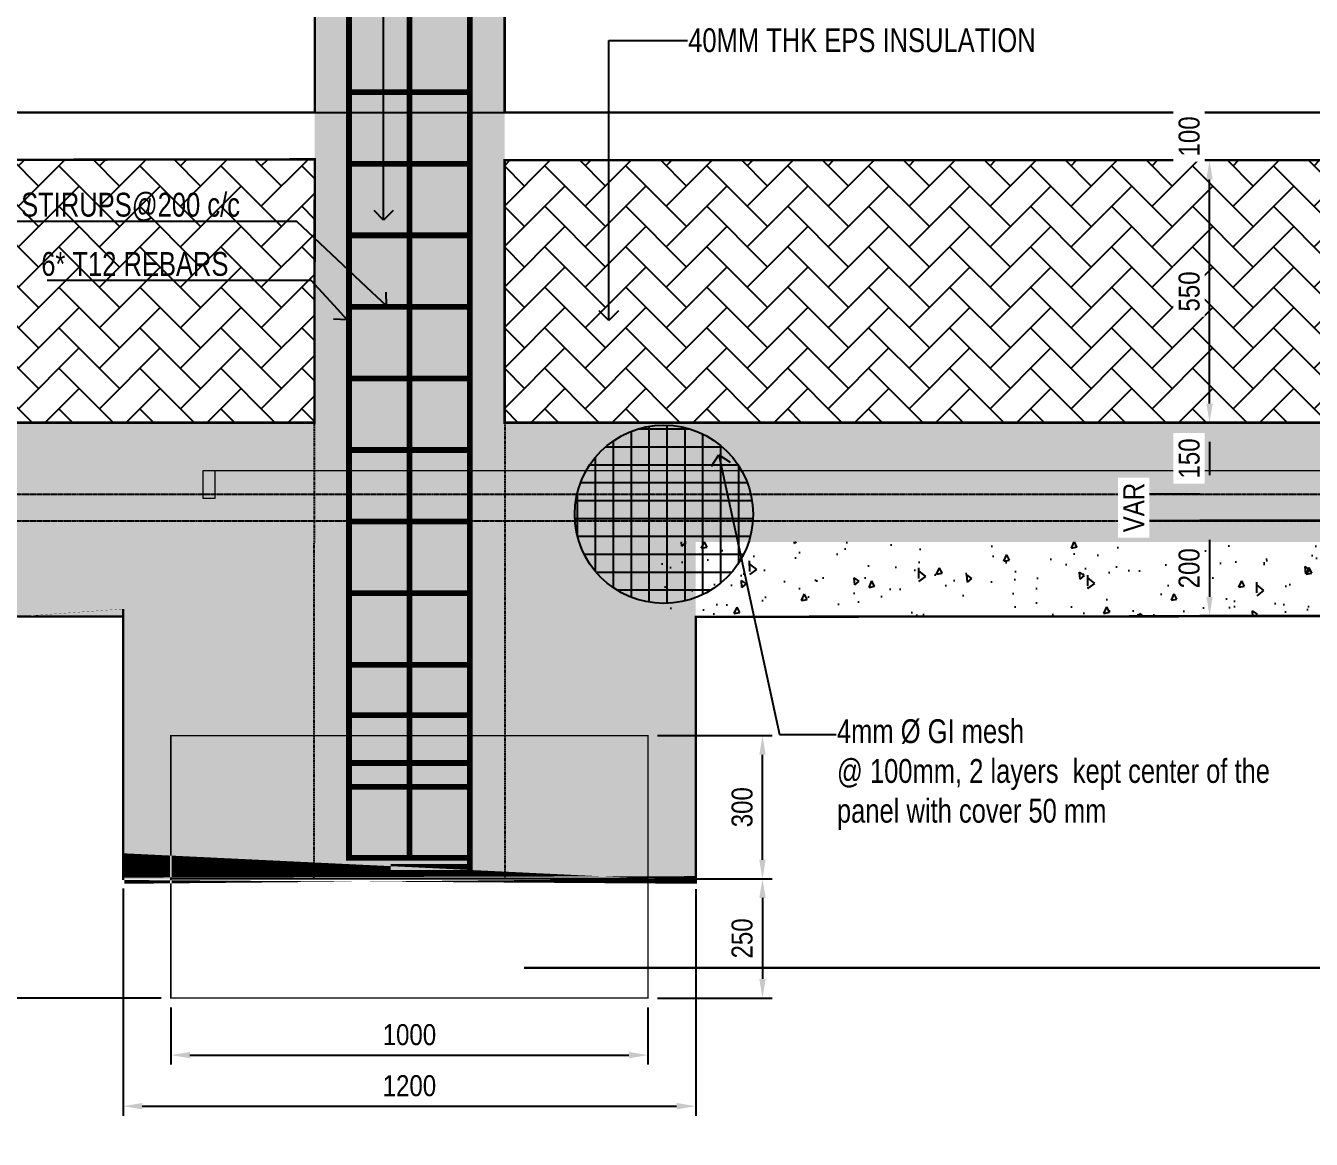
# Model space of a CAD drawing. Header units: centimetres. Extents: x -6122352 to 4157695, y -1694241 to 1947892.
# Drawn here: x 2990629 to 2993323, y -712216 to -709881 of the extents above; entities that cross this region are included whole.
import ezdxf
from ezdxf import colors
from ezdxf.entities.mleader import LeaderData, LeaderLine
from ezdxf.enums import TextEntityAlignment as Align
from ezdxf.math import Vec2, Vec3

# ---------------------------------------------------------------- set-up
doc = ezdxf.new("R2010")
doc.units = ezdxf.units.CM
doc.header["$MEASUREMENT"] = 0
doc.header["$PDMODE"] = 66
doc.header["$PDSIZE"] = 100
doc.linetypes.add('HIDDEN', pattern=[0.375, 0.25, -0.125])
doc.linetypes.add('MASTER PLAN (NICE 1-2)$0$CENTER', pattern=[2, 1.25, -0.25, 0.25, -0.25])
doc.layers.add('00-MI-DIM', color=7, linetype='Continuous')
doc.layers.add('SECTION', color=130, linetype='Continuous')
doc.layers.add('EFS-401_dim1-1', color=10, linetype='Continuous', lineweight=5)
doc.layers.add('EFS-501_text1', color=142, linetype='Continuous', lineweight=13)
doc.styles.add('AR_TXT_1', font='swissc.ttf')
doc.styles.add('EFS-Arial', font='arial.ttf')
doc.styles.add('JWC 2.5MM', font='GOTHIC.TTF', dxfattribs={"width": 0.8, "height": 2.5})
doc.dimstyles.new('JWC Swis', dxfattribs={"dimscale": 25, "dimtxt": 2.2, "dimasz": 2, "dimexe": 1, "dimexo": 1, "dimgap": 1, "dimtad": 1, "dimdec": 0, "dimzin": 0, "dimdsep": 46, "dimtxsty": 'AR_TXT_1', "dimcen": 0, "dimclrd": 1, "dimclre": 1, "dimclrt": 7, "dimadec": 0, "dimazin": 0, "dimtfac": 1, "dimtdec": 0, "dimtix": 1, "dimtofl": 0, "dimtmove": 0, "dimatfit": 3, "dimfxl": 1, "dimtfill": 1, "dimtfillclr": 256, "dimtolj": 1, "dimtzin": 0, "dimlwd": -1, "dimlwe": -1, "dimarcsym": 0})
pattern_1 = [(45, (-6567037.672254451, -3574297.042354391), (0, 84.8528137423857), [180, -60]), (135, (-6566995.245847575, -3574254.615947516), (6.661338147750939e-15, 84.85281374238569), [180, -60])]

# ---------------------------------------------------------------- blocks, each defined once
blk = doc.blocks.new('_Open90')
at = {"color": 0, "linetype": 'ByBlock', "lineweight": -2}
for p, q in [((0, 0), (-1, 0)), ((-0.5, 0.5), (0, 0)), ((0, 0), (-0.5, -0.5))]:
    blk.add_line(p, q, dxfattribs=at)
blk = doc.blocks.new('*U115')
at = {"layer": 'EFS-401_dim1-1'}
blk.add_hatch(color=256, dxfattribs=at).paths.add_polyline_path([(2.400000000000225, 224.7638361543829), (2.400000000000223, 223.6902118626049), (2.457864757566443e-13, 223.6902118626049), (2.469661533507846e-13, 224.7638361543829)])
blk.add_line((6.59268388303762e-15, 6.000000000000002), (2.469661533507846e-13, 224.7638361543829), dxfattribs=at)
blk.add_lwpolyline([(2.400000000000225, 224.7638361543829), (2.400000000000223, 223.6902118626049), (2.457864757566443e-13, 223.6902118626049), (2.469661533507846e-13, 224.7638361543829)], close=True, dxfattribs=at)
at = {"layer": 'EFS-501_text1', "style": 'EFS-Arial'}
for tag, height, p in [('SEC_NUMBER', 4, (-0.001709628119556328, 0.5075092953816522)), ('SHEET_NUMBER', 2.5, (-0.1745760667822651, -3.606004823543969))]:
    blk.add_attdef(tag, text='', height=height, dxfattribs=at).set_placement(p, align=Align.CENTER)
blk = doc.blocks.new('T1 1000FT')
at = {"layer": 'SECTION', "color": 12, "linetype": 'HIDDEN', "const_width": 3}
blk.add_lwpolyline([(9778515.351377256, 2694215.551088687), (9778515.351377256, 2694515.551088687), (9779515.351377256, 2694515.551088686), (9779515.351377256, 2694215.551088687)], dxfattribs=at)
at = {"layer": 'SECTION', "color": 12, "const_width": 3}
blk.add_lwpolyline([(9778515.351377256, 2694215.551088687), (9779515.351377256, 2694215.551088687), (9779515.351377256, 2693965.551088687), (9778515.351377256, 2693965.551088687)], close=True, dxfattribs=at)
blk = doc.blocks.new('*D1602')
at = {"layer": '00-MI-DIM', "color": 1, "ltscale": 20, "transparency": 16777216}
for p, q in [((2993106.352654305, -710713.5628429931), (2993129.962263555, -710713.5628429931)), ((2993109.962263555, -710753.5628429931), (2993109.962263555, -710823.5628429928)), ((2993129.962263369, -710863.5628429928), (2993129.962263555, -710863.5628429928))]:
    blk.add_line(p, q, dxfattribs=at)
for points in [[(2993103.295596889, -710753.5628429931), (2993116.628930222, -710753.5628429931), (2993109.962263555, -710713.5628429931)], [(2993103.295596889, -710823.5628429928), (2993116.628930222, -710823.5628429928), (2993109.962263555, -710863.5628429928)]]:
    blk.add_solid(points, dxfattribs=at)
at = {"layer": 'Defpoints', "color": 0, "ltscale": 20, "transparency": 16777216}
for p in [(2993086.352654305, -710713.5628429931), (2993109.962263369, -710863.5628429928), (2993109.962263555, -710863.5628429928)]:
    blk.add_point(p, dxfattribs=at)
at = {"layer": '00-MI-DIM', "color": 7, "ltscale": 20, "transparency": 16777216, "insert": (2993067.376549269, -710788.5628429938), "char_height": 44, "attachment_point": 5, "rotation": 90, "style": 'AR_TXT_1', "bg_fill": 3, "box_fill_scale": 1.25, "bg_fill_color": 256, "bg_fill_true_color": 13158600, "bg_fill_transparency": 0}
blk.add_mtext('\\A1;150', dxfattribs=at)
blk = doc.blocks.new('*D1608')
at = {"layer": '00-MI-DIM', "color": 1, "ltscale": 20, "transparency": 16777216}
for p, q in [((2993089.962884658, -710163.5626810126), (2993089.962263555, -710163.5626810126)), ((2993109.962263555, -710673.5628429928), (2993109.962263555, -710203.5626810126)), ((2993022.743045063, -710713.5628429928), (2993129.962263555, -710713.5628429928))]:
    blk.add_line(p, q, dxfattribs=at)
for points in [[(2993103.295596889, -710203.5626810126), (2993116.628930222, -710203.5626810126), (2993109.962263555, -710163.5626810126)], [(2993103.295596889, -710673.5628429928), (2993116.628930222, -710673.5628429928), (2993109.962263555, -710713.5628429928)]]:
    blk.add_solid(points, dxfattribs=at)
at = {"layer": 'Defpoints', "color": 0, "ltscale": 20, "transparency": 16777216}
for p in [(2993109.962263555, -710163.5626810126), (2993109.962884658, -710163.5626810126), (2993002.743045063, -710713.5628429928)]:
    blk.add_point(p, dxfattribs=at)
at = {"layer": '00-MI-DIM', "color": 7, "ltscale": 20, "transparency": 16777216, "insert": (2993067.405120698, -710438.5627620035), "char_height": 44, "attachment_point": 5, "rotation": 90, "style": 'AR_TXT_1', "bg_fill": 3, "box_fill_scale": 1.25, "bg_fill_color": 256, "bg_fill_true_color": 13158600, "bg_fill_transparency": 0}
blk.add_mtext('\\A1;550', dxfattribs=at)
blk = doc.blocks.new('*D1884')
at = {"layer": '00-MI-DIM', "color": 1, "ltscale": 20, "transparency": 16777216}
for p, q in [((2993129.962263369, -710063.5628429924), (2993129.962263562, -710063.5628429924)), ((2993089.962884658, -710163.5626810126), (2993089.962263562, -710163.5626810126))]:
    blk.add_line(p, q, dxfattribs=at)
at = {"layer": '00-MI-DIM', "color": 7, "ltscale": 20, "transparency": 16777216, "insert": (2993067.376549276, -710113.5627620033), "char_height": 44, "attachment_point": 5, "rotation": 90, "style": 'AR_TXT_1', "bg_fill": 3, "box_fill_scale": 1.25, "bg_fill_color": 256, "bg_fill_true_color": 13158600, "bg_fill_transparency": 0}
blk.add_mtext('\\A1;100', dxfattribs=at)
at = {"layer": 'Defpoints', "color": 0, "ltscale": 20, "transparency": 16777216}
for p in [(2993109.962263369, -710063.5628429924), (2993109.962263562, -710063.5628429924), (2993109.962884658, -710163.5626810126)]:
    blk.add_point(p, dxfattribs=at)
blk = doc.blocks.new('*D1620')
at = {"layer": '00-MI-DIM', "color": 1, "ltscale": 20, "transparency": 16777216}
for p, q in [((2993659.834659236, -710918.8232298659), (2993089.962263603, -710918.8232298659)), ((2993109.962263603, -710958.8232298659), (2993109.962263603, -711078.727921755)), ((2993660.042453873, -711118.727921755), (2993089.962263603, -711118.727921755))]:
    blk.add_line(p, q, dxfattribs=at)
for points in [[(2993103.295596937, -710958.8232298659), (2993116.62893027, -710958.8232298659), (2993109.962263603, -710918.8232298659)], [(2993103.295596937, -711078.727921755), (2993116.62893027, -711078.727921755), (2993109.962263603, -711118.727921755)]]:
    blk.add_solid(points, dxfattribs=at)
at = {"layer": 'Defpoints', "color": 0, "ltscale": 20, "transparency": 16777216}
for p in [(2993679.834659236, -710918.8232298659), (2993109.962263603, -711118.727921755), (2993680.042453873, -711118.727921755)]:
    blk.add_point(p, dxfattribs=at)
at = {"layer": '00-MI-DIM', "color": 7, "ltscale": 20, "transparency": 16777216, "insert": (2993067.347977888, -711018.7755758113), "char_height": 44, "attachment_point": 5, "rotation": 90, "style": 'AR_TXT_1', "bg_fill": 3, "box_fill_scale": 1.25, "bg_fill_color": 256, "bg_fill_true_color": 13158600, "bg_fill_transparency": 0}
blk.add_mtext('\\A1;200', dxfattribs=at)
blk = doc.blocks.new('*D1626')
at = {"layer": '00-MI-DIM', "color": 1, "ltscale": 20, "transparency": 16777216}
for p, q in [((2991214.64176196, -709063.5628429928), (2990325.941450907, -709063.5628429928)), ((2990345.941450907, -710823.5628429928), (2990345.941450907, -709103.5628429928)), ((2990351.317534905, -710863.5628429928), (2990325.941450907, -710863.5628429928))]:
    blk.add_line(p, q, dxfattribs=at)
for points in [[(2990339.274784241, -709103.5628429928), (2990352.608117574, -709103.5628429928), (2990345.941450907, -709063.5628429928)], [(2990339.274784241, -710823.5628429928), (2990352.608117574, -710823.5628429928), (2990345.941450907, -710863.5628429928)]]:
    blk.add_solid(points, dxfattribs=at)
at = {"layer": 'Defpoints', "color": 0, "ltscale": 20, "transparency": 16777216}
for p in [(2990345.941450907, -709063.5628429928), (2991234.64176196, -709063.5628429928), (2990371.317534905, -710863.5628429928)]:
    blk.add_point(p, dxfattribs=at)
at = {"layer": '00-MI-DIM', "color": 7, "ltscale": 20, "transparency": 16777216, "insert": (2990302.88430805, -709963.5628429936), "char_height": 44, "attachment_point": 5, "rotation": 90, "style": 'AR_TXT_1', "bg_fill": 3, "box_fill_scale": 1.25, "bg_fill_color": 256, "bg_fill_true_color": 13158600, "bg_fill_transparency": 0}
blk.add_mtext('\\A1;1800- FROM UPPER BYL', dxfattribs=at)
blk = doc.blocks.new('*D1638')
at = {"layer": '00-MI-DIM', "color": 1, "ltscale": 20, "transparency": 16777216}
for p, q in [((2989945.62954089, -710043.5628429921), (2989945.62954089, -708741.270046086)), ((2995945.62954089, -710043.5628429935), (2995945.62954089, -708741.270046086)), ((2989985.62954089, -708761.270046086), (2995905.62954089, -708761.270046086))]:
    blk.add_line(p, q, dxfattribs=at)
for points in [[(2989985.62954089, -708754.6033794194), (2989985.62954089, -708767.9367127527), (2989945.62954089, -708761.270046086)], [(2995905.62954089, -708754.6033794194), (2995905.62954089, -708767.9367127527), (2995945.62954089, -708761.270046086)]]:
    blk.add_solid(points, dxfattribs=at)
at = {"layer": 'Defpoints', "color": 0, "ltscale": 20, "transparency": 16777216}
for p in [(2995945.62954089, -708761.270046086), (2989945.62954089, -710063.5628429921), (2995945.62954089, -710063.5628429935)]:
    blk.add_point(p, dxfattribs=at)
at = {"layer": '00-MI-DIM', "color": 7, "ltscale": 20, "transparency": 16777216, "insert": (2992945.62954089, -708718.2414746574), "char_height": 44, "attachment_point": 5, "style": 'AR_TXT_1', "bg_fill": 3, "box_fill_scale": 1.25, "bg_fill_color": 256, "bg_fill_true_color": 13158600, "bg_fill_transparency": 0}
blk.add_mtext('\\A1;VARRIES AS PER PLAN', dxfattribs=at)
blk = doc.blocks.new('*D1644')
at = {"layer": '00-MI-DIM', "color": 1, "ltscale": 20, "transparency": 16777216}
for p, q in [((2991953.094362994, -711669.5628429938), (2992193.046460486, -711669.5628429938)), ((2992173.046460486, -711709.5628429938), (2992173.046460486, -711879.5628429938)), ((2991953.094362994, -711919.5628429938), (2992193.046460486, -711919.5628429938))]:
    blk.add_line(p, q, dxfattribs=at)
for points in [[(2992166.37979382, -711709.5628429938), (2992179.713127153, -711709.5628429938), (2992173.046460486, -711669.5628429938)], [(2992166.37979382, -711879.5628429938), (2992179.713127153, -711879.5628429938), (2992173.046460486, -711919.5628429938)]]:
    blk.add_solid(points, dxfattribs=at)
at = {"layer": 'Defpoints', "color": 0, "ltscale": 20, "transparency": 16777216}
for p in [(2991933.094362994, -711669.5628429938), (2991933.094362994, -711919.5628429938), (2992173.046460486, -711919.5628429938)]:
    blk.add_point(p, dxfattribs=at)
at = {"layer": '00-MI-DIM', "color": 7, "ltscale": 20, "transparency": 16777216, "insert": (2992130.432174771, -711794.5628429946), "char_height": 44, "attachment_point": 5, "rotation": 90, "style": 'AR_TXT_1', "bg_fill": 3, "box_fill_scale": 1.25, "bg_fill_color": 256, "bg_fill_true_color": 13158600, "bg_fill_transparency": 0}
blk.add_mtext('\\A1;250', dxfattribs=at)
blk = doc.blocks.new('*D1650')
at = {"layer": '00-MI-DIM', "color": 1, "ltscale": 20, "transparency": 16777216}
for p, q in [((2990452.190585756, -710919.3232298659), (2990325.941450971, -710919.3232298659)), ((2990345.941450971, -710959.3232298659), (2990345.941450971, -711879.5628429938)), ((2990913.094362994, -711919.5628429938), (2990325.941450971, -711919.5628429938))]:
    blk.add_line(p, q, dxfattribs=at)
for points in [[(2990339.274784305, -710959.3232298659), (2990352.608117638, -710959.3232298659), (2990345.941450971, -710919.3232298659)], [(2990339.274784305, -711879.5628429938), (2990352.608117638, -711879.5628429938), (2990345.941450971, -711919.5628429938)]]:
    blk.add_solid(points, dxfattribs=at)
at = {"layer": 'Defpoints', "color": 0, "ltscale": 20, "transparency": 16777216}
for p in [(2990472.190585756, -710919.3232298659), (2990345.941450971, -711919.5628429938), (2990933.094362994, -711919.5628429938)]:
    blk.add_point(p, dxfattribs=at)
at = {"layer": '00-MI-DIM', "color": 7, "ltscale": 20, "transparency": 16777216, "char_height": 44, "attachment_point": 5, "rotation": 90, "style": 'AR_TXT_1', "bg_fill": 3, "box_fill_scale": 1.25, "bg_fill_color": 256, "bg_fill_true_color": 13158600, "bg_fill_transparency": 0}
for s, insert in [('\\A1;LOWER BYL TO BOF', (2990388.998593828, -711419.4430364306)), ('\\A1;1000', (2990303.355736685, -711419.4430364306))]:
    blk.add_mtext(s, dxfattribs=dict(at, insert=insert))
blk = doc.blocks.new('*D1680')
at = {"layer": '00-MI-DIM', "color": 1, "ltscale": 20, "transparency": 16777216}
for p, q in [((2993089.962263369, -710863.5628429928), (2992973.001461173, -710863.5628429928)), ((2993659.834659235, -710919.3232298659), (2992973.001461173, -710919.3232298659))]:
    blk.add_line(p, q, dxfattribs=at)
at = {"layer": 'Defpoints', "color": 0, "ltscale": 20, "transparency": 16777216}
for p in [(2993109.962263369, -710863.5628429928), (2993679.834659235, -710919.3232298659)]:
    blk.add_point(p, dxfattribs=at)
at = {"layer": '00-MI-DIM', "color": 7, "ltscale": 20, "transparency": 16777216, "insert": (2992951.001461173, -710891.4430364302), "char_height": 44, "attachment_point": 5, "rotation": 90, "style": 'AR_TXT_1', "bg_fill": 3, "box_fill_scale": 1.25, "bg_fill_color": 256, "bg_fill_true_color": 13158600, "bg_fill_transparency": 0}
blk.add_mtext('\\A1;VAR', dxfattribs=at)
at = {"layer": 'Defpoints', "color": 0, "ltscale": 20, "transparency": 16777216}
blk.add_point((2992993.001461173, -710863.5628429928), dxfattribs=at)
blk = doc.blocks.new('*D1572')
at = {"layer": '00-MI-DIM', "color": 1, "ltscale": 20, "transparency": 16777216}
for p, q in [((2990933.094362993, -711939.5628429935), (2990933.094362993, -712059.1247849176)), ((2991933.094362993, -711939.5628429935), (2991933.094362993, -712059.1247849176)), ((2990973.094362993, -712039.1247849176), (2991893.094362993, -712039.1247849176))]:
    blk.add_line(p, q, dxfattribs=at)
for points in [[(2990973.094362993, -712032.458118251), (2990973.094362993, -712045.7914515842), (2990933.094362993, -712039.1247849176)], [(2991893.094362993, -712032.458118251), (2991893.094362993, -712045.7914515842), (2991933.094362993, -712039.1247849176)]]:
    blk.add_solid(points, dxfattribs=at)
at = {"layer": 'Defpoints', "color": 0, "ltscale": 20, "transparency": 16777216}
for p in [(2990933.094362993, -711919.5628429935), (2991933.094362993, -711919.5628429935), (2991933.094362993, -712039.1247849176)]:
    blk.add_point(p, dxfattribs=at)
at = {"layer": '00-MI-DIM', "color": 7, "ltscale": 20, "transparency": 16777216, "insert": (2991433.094362993, -711996.5390706318), "char_height": 44, "attachment_point": 5, "style": 'AR_TXT_1', "bg_fill": 3, "box_fill_scale": 1.25, "bg_fill_color": 256, "bg_fill_true_color": 13158600, "bg_fill_transparency": 0}
blk.add_mtext('\\A1;1000', dxfattribs=at)
blk = doc.blocks.new('*D1578')
at = {"layer": '00-MI-DIM', "color": 1, "ltscale": 20, "transparency": 16777216}
for p, q in [((2990833.094362397, -711689.5628429917), (2990833.094362397, -712166.1454888443)), ((2992033.076769192, -711691.438596271), (2992033.076769192, -712166.1454888443)), ((2990873.094362397, -712146.1454888443), (2991993.076769192, -712146.1454888443))]:
    blk.add_line(p, q, dxfattribs=at)
for points in [[(2990873.094362397, -712139.4788221776), (2990873.094362397, -712152.8121555109), (2990833.094362397, -712146.1454888443)], [(2991993.076769192, -712139.4788221776), (2991993.076769192, -712152.8121555109), (2992033.076769192, -712146.1454888443)]]:
    blk.add_solid(points, dxfattribs=at)
at = {"layer": 'Defpoints', "color": 0, "ltscale": 20, "transparency": 16777216}
for p in [(2990833.094362397, -711669.5628429917), (2992033.076769192, -711671.438596271), (2992033.076769192, -712146.1454888443)]:
    blk.add_point(p, dxfattribs=at)
at = {"layer": '00-MI-DIM', "color": 7, "ltscale": 20, "transparency": 16777216, "insert": (2991433.085565794, -712103.5312031299), "char_height": 44, "attachment_point": 5, "style": 'AR_TXT_1', "bg_fill": 3, "box_fill_scale": 1.25, "bg_fill_color": 256, "bg_fill_true_color": 13158600, "bg_fill_transparency": 0}
blk.add_mtext('\\A1;1200', dxfattribs=at)
blk = doc.blocks.new('*D1350')
at = {"layer": '00-MI-DIM', "color": 1, "transparency": 16777216}
for p, q in [((2991953.094362994, -711369.5628430091), (2992193.046460487, -711369.5628430091)), ((2992173.046460487, -711629.5628429938), (2992173.046460487, -711409.5628430091)), ((2991953.094362994, -711669.5628429938), (2992193.046460487, -711669.5628429938))]:
    blk.add_line(p, q, dxfattribs=at)
for points in [[(2992166.37979382, -711409.5628430091), (2992179.713127153, -711409.5628430091), (2992173.046460487, -711369.5628430091)], [(2992166.37979382, -711629.5628429938), (2992179.713127153, -711629.5628429938), (2992173.046460487, -711669.5628429938)]]:
    blk.add_solid(points, dxfattribs=at)
at = {"layer": 'Defpoints', "color": 0, "transparency": 16777216}
for p in [(2991933.094362994, -711369.5628430091), (2992173.046460487, -711369.5628430091), (2991933.094362994, -711669.5628429938)]:
    blk.add_point(p, dxfattribs=at)
at = {"layer": '00-MI-DIM', "color": 7, "transparency": 16777216, "insert": (2992130.489317629, -711519.5628430023), "char_height": 44, "attachment_point": 5, "rotation": 90, "style": 'AR_TXT_1', "bg_fill": 3, "box_fill_scale": 1.25, "bg_fill_color": 256, "bg_fill_true_color": 13158600, "bg_fill_transparency": 0}
blk.add_mtext('\\A1;300', dxfattribs=at)

msp = doc.modelspace()

# ---------------------------------------------------------------- hatches: boundary and pattern name
at = {"transparency": 33554679}
h = msp.add_hatch(dxfattribs=at)
h.set_pattern_fill('AR-CONC', color=0, scale=20, angle=45)
h.set_pattern_definition([(94.99999999999987, (-6558450.780252032, -3574297.042354391), (110.3103998344441, 92.56141576239351), [15, -164.9999999999999]), (40.00000000000002, (-6558450.780252032, -3574297.042354391), (-125.9984334781772, 86.75362991960547), [12, -132]), (145.45144446, (-6558441.587718919, -3574289.32890312), (-15.68803286759201, 179.315044266452), [12.7480384, -140.2284224]), (91.18419999999988, (-6558479.06452328, -3574268.758083143), (174.3386775892656, 127.5227552429038), [22.49999999999999, -247.4999999999999]), (141.63563549, (-6558464.536300004, -3574258.131196229), (-5.580013676875325, 269.9423336381791), [19.1220684, -210.342752]), (36.18416399000001, (-6558479.06452328, -3574268.758083143), (-5.580013693123902, 269.9423334792193), [18, -198.0000002]), (66, (-6558457.851319846, -3574261.687015332), (141.3543144228605, 27.47649529355399), [14.99999999999998, -164.9999999999997]), (11.00000000000003, (-6558457.851319846, -3574261.687015332), (-68.14171861239082, 136.9616870797532), [12, -132]), (116.45144474, (-6558446.071793724, -3574259.397307408), (73.21259499943065, 164.4381811167456), [12.748038, -140.2284224]), (82.50000000000001, (-6558450.780252032, -3574297.042354391), (-45.35863706126804, 48.79796352250945), [0, -130.3999999999997, 0, -133.9999999999997, 0, -132.4999999999997]), (52.49999999999999, (-6558450.780252032, -3574297.042354391), (-18.57458844049202, 92.98188998007268), [0, -76.39999999999999, 0, -127.4, 0, -50.5]), (12.5, (-6558482.317214474, -3574328.579316832), (78.68363346384122, 72.30415236297215), [0, -50, 0, -156, 0, -207]), (2.499999999999997, (-6558496.459350098, -3574342.721452456), (68.31799663969323, 96.6319613747898), [0, -65, 0, -103.6, 0, -147])])
h.paths.add_polyline_path([(2995895.629540995, -710063.562842994), (2994633.094363138, -710063.5628429935), (2994633.094363142, -710713.5628429926), (2995895.629540995, -710713.5628429926)], flags=16)
h.paths.add_polyline_path([(2994233.094362989, -710013.5628218884), (2994233.094362993, -710063.5628429926), (2991632.759888165, -710063.5628429931), (2991632.759888168, -710713.5628429926), (2994241.199891932, -710713.5628429926), (2994241.2001241, -710013.5628253096)], flags=17)
h.paths.add_polyline_path([(2991234.641761959, -709063.5628429926), (2991234.641761955, -710063.5628429926), (2989945.62954089, -710063.5628429917), (2989945.62954089, -711119.5628429954), (2990833.094362993, -711119.5628429963), (2990833.396147439, -711670.501191357), (2992033.378553638, -711670.5011913757), (2992033.076769207, -710963.5628429963), (2993833.094362993, -710963.5628429926), (2993833.094362993, -711669.5628430094), (2995033.094362993, -711669.5628429926), (2995033.094362993, -711119.5628429926), (2995945.62954089, -711119.5628429926), (2995945.629540887, -710063.562842994), (2994633.094363149, -710063.5628429935), (2994633.094363146, -709063.5628429931), (2994233.094362993, -709063.5628429926), (2994233.094362993, -710063.5628429926), (2991632.759406783, -710063.5628429931), (2991632.759406783, -709063.5628429926)])
h.paths.add_polyline_path([(2991234.599920865, -710063.5628429931), (2989995.629540894, -710063.5628429921), (2989995.62954089, -710713.5628429926), (2991234.181710351, -710713.5628429926)], flags=16)
at = {"ltscale": 20, "true_color": 0xf27172, "transparency": 33554679}
h = msp.add_hatch(dxfattribs=at)
h.set_pattern_fill('ANSI37', color=11, scale=300, angle=45)
h.set_pattern_definition([(90, (-6591789.343682474, -3541639.098641603), (-37.50000000000001, 0), []), (180, (-6591789.343682474, -3541639.098641603), (-3.552713678800501e-15, -37.5), [])])
h.paths.add_polyline_path([(2991779.624963762, -710905.5927894851, 1), (2992153.315156067, -710905.5927894851, 1)])
at = {"transparency": 33554679}
h = msp.add_hatch(dxfattribs=at)
h.set_pattern_fill('AR-CONC', color=0, scale=20, angle=45)
h.set_pattern_definition([(94.9999999999999, (-6567037.672254451, -3574297.042354391), (110.3103998344441, 92.56141576239351), [15, -165]), (40.00000000000002, (-6567037.672254451, -3574297.042354391), (-125.9984334781772, 86.75362991960547), [12, -132]), (145.45144446, (-6567028.479721338, -3574289.32890312), (-15.68803286759201, 179.315044266452), [12.7480384, -140.2284224]), (91.1841999999999, (-6567065.956525698, -3574268.758083143), (174.3386775892656, 127.5227552429038), [22.49999999999999, -247.4999999999999]), (141.63563549, (-6567051.428302422, -3574258.131196229), (-5.580013676875325, 269.9423336381791), [19.1220684, -210.342752]), (36.18416399000001, (-6567065.956525698, -3574268.758083143), (-5.580013693123902, 269.9423334792193), [18, -198.0000002]), (66, (-6567044.743322264, -3574261.687015332), (141.3543144228605, 27.47649529355399), [14.99999999999998, -164.9999999999997]), (11.00000000000003, (-6567044.743322264, -3574261.687015332), (-68.14171861239082, 136.9616870797532), [12, -132]), (116.45144474, (-6567032.963796142, -3574259.397307408), (73.21259499943065, 164.4381811167456), [12.748038, -140.2284224]), (82.50000000000001, (-6567037.672254451, -3574297.042354391), (-45.35863706126804, 48.79796352250945), [0, -130.3999999999997, 0, -133.9999999999997, 0, -132.4999999999997]), (52.49999999999999, (-6567037.672254451, -3574297.042354391), (-18.57458844049202, 92.98188998007268), [0, -76.39999999999999, 0, -127.4, 0, -50.5]), (12.5, (-6567069.209216893, -3574328.579316832), (78.68363346384122, 72.30415236297215), [0, -50, 0, -156, 0, -207]), (2.499999999999997, (-6567083.351352517, -3574342.721452456), (68.31799663969323, 96.6319613747898), [0, -65, 0, -103.6, 0, -147])])
h.paths.add_polyline_path([(2991933.094363008, -711119.5628429926), (2993933.094362993, -711119.5628429926), (2993933.094362993, -710963.5628429945), (2991933.094363008, -710963.5628429945)])
at = {"layer": 'SECTION', "ltscale": 20}
h = msp.add_hatch(dxfattribs=at)
h.set_pattern_fill('AR-HBONE', color=8, scale=15)
h.set_pattern_definition(pattern_1)
h.paths.add_polyline_path([(2991234.334805648, -710162.4976579413), (2989995.782636191, -710162.4976579408), (2989995.62954089, -710713.5628429926), (2991234.181710355, -710713.5628429926)])
h = msp.add_hatch(dxfattribs=at)
h.set_pattern_fill('AR-HBONE', color=8, scale=15)
h.set_pattern_definition(pattern_1)
h.paths.add_polyline_path([(2994233.094362997, -710163.5622730672), (2991632.759888165, -710163.5622730672), (2991632.759888168, -710713.5628429926), (2994233.094362993, -710713.5628429926)])

# ---------------------------------------------------------------- linework, layer by layer
at = {"color": 30, "ltscale": 20}
msp.add_lwpolyline([(2993833.094362993, -711669.5628430094, 5, 5, 0), (2995033.094362993, -711669.5628429926, 5, 5, 0), (2995033.094362993, -711119.5628429926, 5, 5, 0), (2995945.62954089, -711119.5628429926, 5, 5, 0), (2995945.62954089, -710063.5628429935, 5, 5, 0), (2994633.094363142, -710063.5628429935, 5, 5, 0), (2994633.094363142, -709063.5628429931, 5, 5, 0), (2994233.094362993, -709063.5628429931, 5, 5, 0), (2994233.094362993, -710063.5628429931, 5, 5, 0), (2993901.62954089, -710063.5628429931, 5, 5, 0), (2992801.744131118, -710063.5628429931, 5, 5, 0), (2991632.759406783, -710063.5628429931, 5, 5, 0), (2991632.759406783, -709063.5628429926, 5, 5, 0), (2991234.641761959, -709063.5628429926, 5, 5, 0), (2991234.641761959, -710063.5628429926, 5, 5, 0), (2989945.62954089, -710063.5628429921, 5, 5, 0), (2989945.62954089, -711119.5628429954, 5, 5, 0), (2990833.094362993, -711119.5628429968, 5, 5, 0), (2990833.094362993, -711669.5628429931, 5, 5, 0), (2992033.076769192, -711669.5628430112, 5, 5, 0), (2992033.076769207, -711119.5628429963, 5, 5, 0), (2993833.094362993, -711119.5628429926, 5, 5, 0)], format="xyseb", close=True, dxfattribs=at)
at = {"color": 0, "ltscale": 20}
msp.add_lwpolyline([(2993833.094362993, -711669.5628430094, 5, 5, 0), (2995033.094362993, -711669.5628429926, 5, 5, 0), (2995033.094362993, -711119.5628429926, 5, 5, 0), (2995945.62954089, -711119.5628429926, 5, 5, 0), (2995945.62954089, -710063.5628429935, 5, 5, 0), (2994633.094363142, -710063.5628429935, 5, 5, 0), (2994633.094363142, -709063.5628429931, 5, 5, 0), (2994233.094362993, -709063.5628429931, 5, 5, 0), (2994233.094362993, -710063.5628429931, 5, 5, 0), (2993901.62954089, -710063.5628429931, 5, 5, 0), (2992801.744131118, -710063.5628429931, 5, 5, 0), (2991632.759406783, -710063.5628429931, 5, 5, 0), (2991632.759406783, -709063.5628429926, 5, 5, 0), (2991234.641761959, -709063.5628429926, 5, 5, 0), (2991234.641761959, -710063.5628429926, 5, 5, 0), (2989945.62954089, -710063.5628429921, 5, 5, 0), (2989945.629540887, -711119.5628429954, 5, 5, 0), (2990833.094362989, -711119.5628429963, 5, 5, 0), (2990833.094362993, -711669.5628429926, 5, 5, 0), (2992033.076769192, -711671.438596271, 5, 5, 0), (2992033.181299261, -711120.444074528, 5, 5, 0), (2993833.198893047, -711118.5683212645, 5, 5, 0)], format="xyseb", close=True, dxfattribs=at)
at = {"color": 8, "ltscale": 20, "const_width": 12}
for points in [[(2991549.659267314, -709176.6550455433), (2991322.466588065, -709176.6550455433, 0.414213562373095), (2991306.466588065, -709192.6550455433), (2991306.466588065, -711625.5935269976), (2991470.355035223, -711625.5935269976)], [(2991548.319853537, -709176.6550455433), (2991449.094362993, -709176.6550455433, 0.414213562373095), (2991433.094362993, -709192.6550455433), (2991433.094362993, -711625.5935269976), (2991557.940857787, -711625.5935269976)], [(2991316.529458672, -709195.9561942955), (2991543.722137921, -709195.9561942955, -0.414213562373095), (2991559.722137921, -709211.9561942955), (2991559.722137921, -711644.8946757498), (2991393.875025116, -711644.8946757498)]]:
    msp.add_lwpolyline(points, format="xyb", dxfattribs=at)
for points in [[(2991306.466588065, -710020.8445665608), (2991559.722137921, -710020.8445665608)], [(2991306.466588065, -710170.8445665608), (2991559.722137921, -710170.8445665608)], [(2991306.466588065, -710320.8445665608), (2991559.722137921, -710320.8445665608)], [(2991306.466588065, -710320.8445665608), (2991559.722137921, -710320.8445665608)], [(2991306.466588065, -710470.8445665608), (2991559.722137921, -710470.8445665608)], [(2991306.466588065, -710620.8445665608), (2991559.722137921, -710620.8445665608)], [(2991306.466588065, -710770.8445665608), (2991559.722137921, -710770.8445665608)], [(2991306.466588065, -710920.8445665608), (2991559.722137921, -710920.8445665608)], [(2991306.466588065, -711070.8445665608), (2991559.722137921, -711070.8445665608)], [(2991306.466588065, -711220.8445665608), (2991559.722137921, -711220.8445665608)], [(2991306.466588065, -711326.8445665608), (2991559.722137921, -711326.8445665608)], [(2991306.466588065, -711426.8445665608), (2991559.722137921, -711426.8445665608)], [(2991306.466588065, -711476.8445665608), (2991559.722137921, -711476.8445665608)]]:
    msp.add_lwpolyline(points, dxfattribs=at)
at = {"color": 5, "ltscale": 20, "const_width": 5}
for points in [[(2989995.62954089, -710165.2240695665), (2989995.62954089, -710713.5628429926), (2991234.181710351, -710713.5628429926), (2991234.641761959, -710161.5388928214), (2990297.179184664, -710162.9895561878), (2990295.629540887, -710163.2240695665), (2989995.629540887, -710163.2240695665)], [(2991632.759888168, -710163.5617242465), (2991632.759888168, -710713.5628429926), (2994233.094362993, -710713.5628429926), (2994233.094362993, -710163.5628218879)], [(2994233.094362993, -710163.5628218879), (2991632.759888168, -710163.5617242465), (2991632.759888168, -710563.5628429926)]]:
    msp.add_lwpolyline(points, dxfattribs=at)
at = {"color": 0, "linetype": 'MASTER PLAN (NICE 1-2)$0$CENTER', "ltscale": 2}
for points in [[(2989228.918414287, -710863.5628429926), (2996560.734411776, -710863.5628429926)], [(2989228.918414287, -710919.3232298656), (2996560.734411776, -710919.3232298656)]]:
    msp.add_lwpolyline(points, dxfattribs=at)
at = {"color": 6, "ltscale": 20}
msp.add_lwpolyline([(2989945.62954089, -711119.5628429954), (2990833.094362993, -711119.5628429968), (2990833.094362993, -711669.5628429931)], dxfattribs=at)
at = {"color": 11, "ltscale": 20, "true_color": 0xf27172, "transparency": 33554679}
msp.add_circle((2991966.470059911, -710905.5927894851), 186.8450961522758, dxfattribs=at)
at = {"layer": 'SECTION', "color": 0}
for points in [[(2989945.62954089, -710963.5628429926), (2989945.62954089, -710063.5628429921), (2991234.641761959, -710063.5628429926), (2991234.641761959, -709063.5628429926), (2991632.759406783, -709063.5628429926), (2991632.759406783, -710063.5628429931), (2992801.744131118, -710063.5628429931), (2993901.62954089, -710063.5628429931)], [(2991933.094363008, -711669.5628429926), (2990933.094362993, -711669.5628429926)]]:
    msp.add_lwpolyline(points, dxfattribs=at)
at = {"layer": 'SECTION', "color": 8, "ltscale": 20}
for points in [[(2991233.094362993, -710063.5628429926), (2991633.094362993, -710063.5628429926)], [(2991633.094362993, -711669.5628429926), (2991233.094362993, -711669.5628429926)]]:
    msp.add_lwpolyline(points, dxfattribs=at)
at = {"layer": 'SECTION', "color": 0, "linetype": 'HIDDEN', "ltscale": 10}
for points in [[(2991233.094362993, -711669.5628429926), (2991234.641761959, -710163.5388928214)], [(2991632.759888168, -710163.5617242465), (2991632.759888168, -711669.5628429926)]]:
    msp.add_lwpolyline(points, dxfattribs=at)

# ---------------------------------------------------------------- block references
at = {"transparency": 33554623, "xscale": -23.87144419262978, "yscale": 23.87144419262978, "zscale": 23.87144419262978, "rotation": 90}
msp.add_blockref('*U115', (2996365.597662684, -710814.2628278183), dxfattribs=at)
at = {"layer": 'SECTION', "color": 3}
msp.add_blockref('T1 1000FT', (-6787582.257014263, -3405885.11393168), dxfattribs=at)

# ---------------------------------------------------------------- leaders
at = {"color": 0, "ltscale": 20}
ml = msp.add_multileader_mtext('Standard', dxfattribs=at)
ml.set_content('TYPE 1 FOOTING\\P1000X1100MM', style='JWC 2.5MM')
ml.set_leader_properties()
ml.set_arrow_properties(name='OPEN90')
ml.build(insert=Vec2(0, 0))
ml.multileader.update_dxf_attribs({"text_right_attachment_type": 6, "dogleg_length": 0.36, "arrow_head_size": 40, "scale": 20})
ctx = ml.context
ctx.base_point, ctx.scale, ctx.char_height, ctx.arrow_head_size, ctx.landing_gap_size, ctx.plane_origin = Vec3(2995369.464195005, -711856.0704449653), 20, 50, 40, 1.8, Vec3(2994581.825401738, -712050.0704449653)
ctx.right_attachment = 6
notes = []
notes.append((ctx, [(0, (1, 1, 0), (2995362.264195004, -711856.0704449653), (1, 0), 7.199999999999999, [(1, [(2994581.825401738, -711856.0704449653), (2991673.286176376, -711856.0704449653)], 0, [])])]))
ctx.mtext.insert, ctx.mtext.flow_direction = Vec3(2995371.264195004, -711830.4416210359), 5
at = {"layer": 'SECTION', "color": 0, "ltscale": 20}
ml = msp.add_multileader_mtext('Standard', dxfattribs=at)
ml.set_content('400*120 FULL DEPTH CONCRETE', style='JWC 2.5MM')
ml.set_leader_properties()
ml.set_arrow_properties(name='OPEN90')
ml.build(insert=Vec2(0, 0))
ml.multileader.update_dxf_attribs({"text_right_attachment_type": 6, "dogleg_length": 0.36, "arrow_head_size": 40, "scale": 20})
ctx = ml.context
ctx.base_point, ctx.scale, ctx.char_height, ctx.arrow_head_size, ctx.landing_gap_size, ctx.plane_origin = Vec3(2991793.762394805, -709702.4651046018), 20, 50, 40, 1.8, Vec3(2991378.960184768, -710289.1241984884)
ctx.right_attachment = 6
notes.append((ctx, [(0, (1, 1, 0), (2991378.960184768, -709702.4651046018), (1, 0), 414.8022100372762, [(0, [(2991378.960184768, -710289.1241984884)], 0, [])])]))
ctx.mtext.insert, ctx.mtext.flow_direction = Vec3(2991795.562394805, -709676.8362806723), 5
ml = msp.add_multileader_mtext('Standard', dxfattribs=at)
ml.set_content('40MM THK EPS INSULATION', style='JWC 2.5MM')
ml.set_leader_properties()
ml.set_arrow_properties(name='OPEN90')
ml.build(insert=Vec2(0, 0))
ml.multileader.update_dxf_attribs({"text_right_attachment_type": 6, "dogleg_length": 0.36, "arrow_head_size": 40, "scale": 20})
ctx = ml.context
ctx.base_point, ctx.scale, ctx.char_height, ctx.arrow_head_size, ctx.landing_gap_size, ctx.plane_origin = Vec3(2992015.551252855, -709912.5058950516), 20, 50, 40, 1.8, Vec3(2991851.103329897, -710499.1649889383)
ctx.right_attachment = 6
notes.append((ctx, [(0, (1, 1, 0), (2991851.103329897, -709912.5058950516), (1, 0), 164.4479229586721, [(0, [(2991851.103329897, -710499.1649889383)], 0, [])])]))
ctx.mtext.insert, ctx.mtext.flow_direction = Vec3(2992017.351252858, -709886.8770711222), 5
ml = msp.add_multileader_mtext('Standard', dxfattribs=at)
ml.set_content('T8 STIRUPS@200 c/c', style='JWC 2.5MM')
ml.set_leader_properties()
ml.set_arrow_properties(name='OPEN90')
ml.build(insert=Vec2(0, 0))
ml.multileader.update_dxf_attribs({"text_right_attachment_type": 6, "dogleg_length": 0.36, "arrow_head_size": 40, "scale": 20})
ctx = ml.context
ctx.base_point, ctx.scale, ctx.char_height, ctx.arrow_head_size, ctx.landing_gap_size, ctx.plane_origin = Vec3(2990562.405223505, -710260.0296396841), 20, 50, 40, 1.8, Vec3(2991384.398326971, -710468.1785172438)
ctx.right_attachment, ctx.text_align_type = 6, 2
notes.append((ctx, [(0, (1, 1, 0), (2991197.01917278, -710291.6305914177), (-1, 0), 117.2953904713193, [(0, [(2991384.398326971, -710468.1785172438)], 0, [])])]))
ctx.mtext.insert, ctx.mtext.alignment, ctx.mtext.flow_direction = Vec3(2991077.923782308, -710231.6305914177), 3, 5
ml = msp.add_multileader_mtext('Standard', dxfattribs=at)
ml.set_content('6* T12 REBARS', style='JWC 2.5MM')
ml.set_leader_properties()
ml.set_arrow_properties(name='OPEN90')
ml.build(insert=Vec2(0, 0))
ml.multileader.update_dxf_attribs({"text_right_attachment_type": 6, "dogleg_length": 0.36, "arrow_head_size": 40, "scale": 20})
ctx = ml.context
ctx.base_point, ctx.scale, ctx.char_height, ctx.arrow_head_size, ctx.landing_gap_size, ctx.plane_origin = Vec3(2990690.261329247, -710381.4059949418), 20, 50, 40, 1.8, Vec3(2991302.500324778, -710497.6314594843)
ctx.right_attachment, ctx.text_align_type = 6, 2
notes.append((ctx, [(0, (1, 1, 0), (2991227.311661802, -710415.7771710125), (-1, 0), 171.6284426843127, [(0, [(2991302.500324778, -710497.6314594843)], 0, [])])]))
ctx.mtext.insert, ctx.mtext.alignment, ctx.mtext.flow_direction = Vec3(2991053.883219123, -710355.7771710125), 3, 5
ml = msp.add_multileader_mtext('Standard', dxfattribs=at)
ml.set_content('4mm %%C GI mesh \\P@ 100mm, 2 layers  kept center of the \\Ppanel with cover 50 mm', style='JWC 2.5MM')
ml.set_leader_properties()
ml.set_arrow_properties(name='OPEN90')
ml.build(insert=Vec2(0, 0))
ml.multileader.update_dxf_attribs({"text_right_attachment_type": 6, "dogleg_length": 0.36, "arrow_head_size": 40, "scale": 20})
ctx = ml.context
ctx.base_point, ctx.scale, ctx.char_height, ctx.arrow_head_size, ctx.landing_gap_size, ctx.plane_origin = Vec3(2992327.25140219, -711366.9503756203), 20, 50, 40, 1.8, Vec3(2991851.103329897, -712135.0338608203)
ctx.right_attachment = 6
notes.append((ctx, [(0, (1, 1, 0), (2992209.00902959, -711366.9503756203), (1, 0), 118.2423726009727, [(0, [(2992081.524160571, -710780.8305403544)], 0, [])])]))
ctx.mtext.insert, ctx.mtext.flow_direction = Vec3(2992329.05140219, -711335.18626957), 5
for ctx, leaders in notes:
    for number, flags, end, landing, length, lines in leaders:
        leader = LeaderData()
        leader.index, (leader.has_last_leader_line, leader.has_dogleg_vector, leader.attachment_direction) = number, flags
        leader.last_leader_point, leader.dogleg_vector, leader.dogleg_length = Vec3(end), Vec3(landing), length
        for number, points, colour, breaks in lines:
            line = LeaderLine()
            line.index, line.vertices, line.color, line.breaks = number, Vec3.list(points), colors.encode_raw_color(colour), breaks
            leader.lines.append(line)
        ctx.leaders.append(leader)

# ---------------------------------------------------------------- next in the draw order: dimensions: what is measured, and where the dimension line sits
at = {"layer": '00-MI-DIM', "ltscale": 20}
dim = msp.add_linear_dim(base=(2990345.941450907, -709063.5628429928), p1=(2990371.317534904, -710863.5628429926), p2=(2991234.641761959, -709063.5628429926), angle=90, text='<>- FROM UPPER BYL', dimstyle='JWC Swis', dxfattribs=at)
dim.commit()
dim.dimension.update_dxf_attribs({"geometry": '*D1626', "text_midpoint": (2990302.88430805, -709963.5628429936)})
at = {"layer": '00-MI-DIM', "color": 8, "ltscale": 20}
dim = msp.add_linear_dim(base=(2993109.962263555, -710863.5628429928), p1=(2993086.352654304, -710713.5628429928), p2=(2993109.962263368, -710863.5628429926), angle=90, dimstyle='JWC Swis', dxfattribs=at)
dim.commit()
dim.dimension.update_dxf_attribs({"geometry": '*D1602', "text_midpoint": (2993067.376549269, -710788.5628429938)})
at = {"layer": '00-MI-DIM', "color": 10, "ltscale": 20}
dim = msp.add_linear_dim(base=(2990345.941450971, -711919.5628429938), p1=(2990472.190585755, -710919.3232298656), p2=(2990933.094362993, -711919.5628429935), angle=90, text='1000\\XLOWER BYL TO BOF', dimstyle='JWC Swis', dxfattribs=at)
dim.commit()
dim.dimension.update_dxf_attribs({"geometry": '*D1650', "text_midpoint": (2990345.941450971, -711419.4430364306)})
at = {"layer": '00-MI-DIM', "ltscale": 20}
dim = msp.add_linear_dim(base=(2993109.962263603, -711118.727921755), p1=(2993679.834659235, -710918.8232298656), p2=(2993680.042453872, -711118.7279217548), angle=90, dimstyle='JWC Swis', dxfattribs=at)
dim.commit()
dim.dimension.update_dxf_attribs({"geometry": '*D1620', "text_midpoint": (2993067.347977888, -711018.7755758113)})
at = {"layer": '00-MI-DIM', "color": 10, "ltscale": 20}
dim = msp.add_linear_dim(base=(2992173.046460486, -711919.5628429938), p1=(2991933.094362993, -711669.5628429935), p2=(2991933.094362993, -711919.5628429935), angle=90, dimstyle='JWC Swis', dxfattribs=at)
dim.commit()
dim.dimension.update_dxf_attribs({"geometry": '*D1644', "text_midpoint": (2992130.432174771, -711794.5628429946)})

# ---------------------------------------------------------------- next in the draw order: dimensions: what is measured, and where the dimension line sits
at = {"layer": '00-MI-DIM', "color": 8, "ltscale": 20}
dim = msp.add_linear_dim(base=(2993109.962263555, -710163.5626810126), p1=(2993002.743045062, -710713.5628429926), p2=(2993109.962884657, -710163.5626810123), angle=90, dimstyle='JWC Swis', dxfattribs=at)
dim.commit()
dim.dimension.update_dxf_attribs({"geometry": '*D1608', "text_midpoint": (2993067.405120698, -710438.5627620035)})
at = {"layer": '00-MI-DIM', "color": 10, "ltscale": 20}
dim = msp.add_linear_dim(base=(2992993.001461173, -710863.5628429928), p1=(2993679.834659234, -710919.3232298656), p2=(2993109.962263368, -710863.5628429926), angle=90, text='VAR', dimstyle='JWC Swis', dxfattribs=at)
dim.commit()
dim.dimension.update_dxf_attribs({"geometry": '*D1680', "text_midpoint": (2992951.001461173, -710891.4430364302)})
dim = msp.add_linear_dim(base=(2991933.094362993, -712039.1247849176), p1=(2990933.094362993, -711919.5628429935), p2=(2991933.094362993, -711919.5628429935), dimstyle='JWC Swis', dxfattribs=at)
dim.commit()
dim.dimension.update_dxf_attribs({"geometry": '*D1572', "text_midpoint": (2991433.094362993, -711996.5390706318)})

# ---------------------------------------------------------------- next in the draw order: dimensions: what is measured, and where the dimension line sits
at = {"layer": '00-MI-DIM', "color": 8, "ltscale": 20}
dim = msp.add_linear_dim(base=(2993109.962263562, -710063.5628429924), p1=(2993109.962884657, -710163.5626810123), p2=(2993109.962263368, -710063.5628429921), angle=90, dimstyle='JWC Swis', dxfattribs=at)
dim.commit()
dim.dimension.update_dxf_attribs({"geometry": '*D1884', "text_midpoint": (2993067.376549276, -710113.5627620033)})
at = {"layer": '00-MI-DIM', "color": 10, "ltscale": 20}
dim = msp.add_linear_dim(base=(2992033.076769192, -712146.1454888443), p1=(2990833.094362397, -711669.5628429917), p2=(2992033.076769192, -711671.438596271), dimstyle='JWC Swis', dxfattribs=at)
dim.commit()
dim.dimension.update_dxf_attribs({"geometry": '*D1578', "text_midpoint": (2991433.085565794, -712103.5312031299)})

# ---------------------------------------------------------------- next in the draw order: dimensions: what is measured, and where the dimension line sits
dim = msp.add_linear_dim(base=(2995945.62954089, -708761.270046086), p1=(2989945.62954089, -710063.5628429921), p2=(2995945.62954089, -710063.5628429935), text='VARRIES AS PER PLAN', dimstyle='JWC Swis', dxfattribs=at)
dim.commit()
dim.dimension.update_dxf_attribs({"geometry": '*D1638', "text_midpoint": (2992945.62954089, -708718.2414746574)})
at = {"layer": '00-MI-DIM'}
dim = msp.add_linear_dim(base=(2992173.046460487, -711369.5628430091), p1=(2991933.094362993, -711669.5628429935), p2=(2991933.094362993, -711369.5628430089), angle=90, dimstyle='JWC Swis', dxfattribs=at)
dim.commit()
dim.dimension.update_dxf_attribs({"geometry": '*D1350', "text_midpoint": (2992130.489317629, -711519.5628430023)})

doc.saveas('drawing.dxf')
